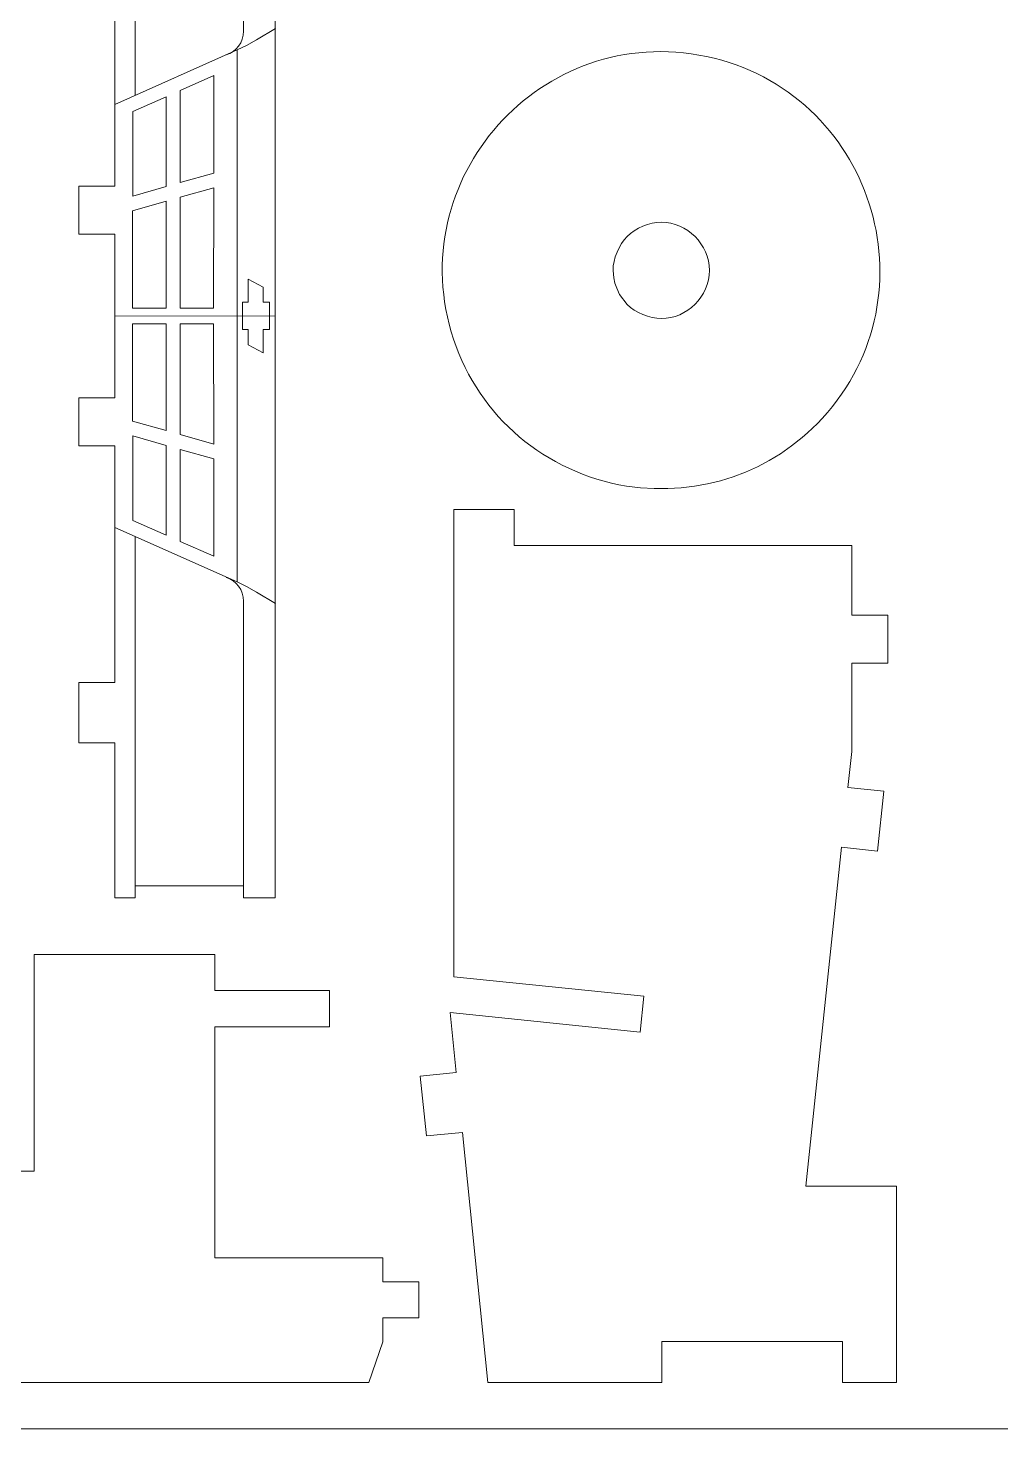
# Model space of a CAD drawing. Header units: centimetres. Extents: x -43.9 to 43.9, y -33.6 to 33.6.
# Drawn here: x 1.05 to 9.22, y -33.57 to -21.8 of the extents above; entities that cross this region are included whole.
import ezdxf

# ---------------------------------------------------------------- set-up
doc = ezdxf.new("R2010")
doc.units = ezdxf.units.CM
doc.header["$MEASUREMENT"] = 0
doc.layers.add('Camada 1', color=7, linetype='Continuous')

msp = doc.modelspace()

# ---------------------------------------------------------------- linework, layer by layer
at = {"layer": 'Camada 1', "color": 3, "lineweight": 9}
for points in [[(3.12676, -29.10667), (3.12676, -29.10667), (3.12676, -19.32818), (3.12676, -19.32818)], [(1.7801, -21.13741), (1.7801, -21.13741), (1.77926, -23.12602), (1.77926, -23.12602)], [(6.0594, -22.02178), (6.0594, -22.02178), (6.11952, -22.01262), (6.11952, -22.01262)], [(6.11952, -22.01262), (6.11952, -22.01262), (6.18026, -22.00547), (6.18026, -22.00547)], [(6.18026, -22.00547), (6.18026, -22.00547), (6.24161, -22.00036), (6.24161, -22.00036)], [(6.24161, -22.00036), (6.24161, -22.00036), (6.30352, -21.99734), (6.30352, -21.99734)], [(6.30352, -21.99734), (6.30352, -21.99734), (6.36598, -21.99642), (6.36598, -21.99642)], [(6.36598, -21.99642), (6.36598, -21.99642), (6.42892, -21.99766), (6.42892, -21.99766)], [(6.42892, -21.99766), (6.42892, -21.99766), (6.49233, -22.0011), (6.49233, -22.0011)], [(6.49233, -22.0011), (6.49233, -22.0011), (6.55617, -22.00675), (6.55617, -22.00675)], [(6.55617, -22.00675), (6.55617, -22.00675), (6.62042, -22.01468), (6.62042, -22.01468)], [(5.65891, -22.13896), (5.65891, -22.13896), (5.71371, -22.11679), (5.71371, -22.11679)], [(5.71371, -22.11679), (5.71371, -22.11679), (5.76938, -22.09637), (5.76938, -22.09637)], [(5.76938, -22.09637), (5.76938, -22.09637), (5.82586, -22.07773), (5.82586, -22.07773)], [(5.82586, -22.07773), (5.82586, -22.07773), (5.88313, -22.06092), (5.88313, -22.06092)], [(5.88313, -22.06092), (5.88313, -22.06092), (5.94117, -22.04596), (5.94117, -22.04596)], [(5.94117, -22.04596), (5.94117, -22.04596), (5.99994, -22.03291), (5.99994, -22.03291)], [(5.99994, -22.03291), (5.99994, -22.03291), (6.0594, -22.02178), (6.0594, -22.02178)], [(6.62042, -22.01468), (6.62042, -22.01468), (6.68504, -22.0249), (6.68504, -22.0249)], [(6.68504, -22.0249), (6.68504, -22.0249), (6.75, -22.03745), (6.75, -22.03745)], [(6.75, -22.03745), (6.75, -22.03745), (6.81424, -22.05216), (6.81424, -22.05216)], [(6.81424, -22.05216), (6.81424, -22.05216), (6.87725, -22.06889), (6.87725, -22.06889)], [(6.87725, -22.06889), (6.87725, -22.06889), (6.939, -22.08759), (6.939, -22.08759)], [(6.939, -22.08759), (6.939, -22.08759), (6.99948, -22.1082), (6.99948, -22.1082)], [(6.99948, -22.1082), (6.99948, -22.1082), (7.0587, -22.13069), (7.0587, -22.13069)], [(7.0587, -22.13069), (7.0587, -22.13069), (7.11662, -22.155), (7.11662, -22.155)], [(5.39888, -22.27475), (5.39888, -22.27475), (5.4489, -22.24438), (5.4489, -22.24438)], [(5.4489, -22.24438), (5.4489, -22.24438), (5.49995, -22.2156), (5.49995, -22.2156)], [(5.49995, -22.2156), (5.49995, -22.2156), (5.552, -22.18839), (5.552, -22.18839)], [(5.552, -22.18839), (5.552, -22.18839), (5.60499, -22.16284), (5.60499, -22.16284)], [(5.60499, -22.16284), (5.60499, -22.16284), (5.65891, -22.13896), (5.65891, -22.13896)], [(7.11662, -22.155), (7.11662, -22.155), (7.17321, -22.1811), (7.17321, -22.1811)], [(7.17321, -22.1811), (7.17321, -22.1811), (7.22848, -22.20892), (7.22848, -22.20892)], [(7.22848, -22.20892), (7.22848, -22.20892), (7.28241, -22.23843), (7.28241, -22.23843)], [(7.28241, -22.23843), (7.28241, -22.23843), (7.33498, -22.26959), (7.33498, -22.26959)], [(5.25521, -22.37485), (5.25521, -22.37485), (5.30199, -22.34002), (5.30199, -22.34002)], [(5.30199, -22.34002), (5.30199, -22.34002), (5.34988, -22.30664), (5.34988, -22.30664)], [(5.34988, -22.30664), (5.34988, -22.30664), (5.39888, -22.27475), (5.39888, -22.27475)], [(7.33498, -22.26959), (7.33498, -22.26959), (7.38617, -22.30232), (7.38617, -22.30232)], [(7.38617, -22.30232), (7.38617, -22.30232), (7.43598, -22.33661), (7.43598, -22.33661)], [(7.43598, -22.33661), (7.43598, -22.33661), (7.48436, -22.37239), (7.48436, -22.37239)], [(5.12187, -22.48771), (5.12187, -22.48771), (5.16511, -22.44874), (5.16511, -22.44874)], [(5.16511, -22.44874), (5.16511, -22.44874), (5.20957, -22.41111), (5.20957, -22.41111)], [(5.20957, -22.41111), (5.20957, -22.41111), (5.25521, -22.37485), (5.25521, -22.37485)], [(7.48436, -22.37239), (7.48436, -22.37239), (7.53134, -22.40962), (7.53134, -22.40962)], [(7.53134, -22.40962), (7.53134, -22.40962), (7.57687, -22.44826), (7.57687, -22.44826)], [(7.57687, -22.44826), (7.57687, -22.44826), (7.62096, -22.48825), (7.62096, -22.48825)], [(4.99975, -22.61235), (4.99975, -22.61235), (5.03915, -22.56956), (5.03915, -22.56956)], [(5.03915, -22.56956), (5.03915, -22.56956), (5.07987, -22.52801), (5.07987, -22.52801)], [(5.07987, -22.52801), (5.07987, -22.52801), (5.12187, -22.48771), (5.12187, -22.48771)], [(7.62096, -22.48825), (7.62096, -22.48825), (7.66358, -22.52955), (7.66358, -22.52955)], [(7.66358, -22.52955), (7.66358, -22.52955), (7.7047, -22.57211), (7.7047, -22.57211)], [(7.7047, -22.57211), (7.7047, -22.57211), (7.74433, -22.61589), (7.74433, -22.61589)], [(4.88971, -22.74775), (4.88971, -22.74775), (4.92499, -22.70148), (4.92499, -22.70148)], [(4.92499, -22.70148), (4.92499, -22.70148), (4.96168, -22.65634), (4.96168, -22.65634)], [(4.96168, -22.65634), (4.96168, -22.65634), (4.99975, -22.61235), (4.99975, -22.61235)], [(7.74433, -22.61589), (7.74433, -22.61589), (7.78244, -22.66082), (7.78244, -22.66082)], [(7.78244, -22.66082), (7.78244, -22.66082), (7.81903, -22.70689), (7.81903, -22.70689)], [(7.81903, -22.70689), (7.81903, -22.70689), (7.85406, -22.75402), (7.85406, -22.75402)], [(4.82351, -22.84352), (4.82351, -22.84352), (4.85588, -22.79511), (4.85588, -22.79511)], [(4.85588, -22.79511), (4.85588, -22.79511), (4.88971, -22.74775), (4.88971, -22.74775)], [(7.85406, -22.75402), (7.85406, -22.75402), (7.88752, -22.80218), (7.88752, -22.80218)], [(7.88752, -22.80218), (7.88752, -22.80218), (7.91941, -22.85132), (7.91941, -22.85132)], [(4.73557, -22.99468), (4.73557, -22.99468), (4.76332, -22.94334), (4.76332, -22.94334)], [(4.76332, -22.94334), (4.76332, -22.94334), (4.79264, -22.89294), (4.79264, -22.89294)], [(4.79264, -22.89294), (4.79264, -22.89294), (4.82351, -22.84352), (4.82351, -22.84352)], [(7.91941, -22.85132), (7.91941, -22.85132), (7.94971, -22.90138), (7.94971, -22.90138)], [(7.94971, -22.90138), (7.94971, -22.90138), (7.9784, -22.95234), (7.9784, -22.95234)], [(7.9784, -22.95234), (7.9784, -22.95234), (8.00546, -23.00412), (8.00546, -23.00412)], [(4.6849, -23.10002), (4.6849, -23.10002), (4.70941, -23.04692), (4.70941, -23.04692)], [(4.70941, -23.04692), (4.70941, -23.04692), (4.73557, -22.99468), (4.73557, -22.99468)], [(8.00546, -23.00412), (8.00546, -23.00412), (8.03088, -23.05671), (8.03088, -23.05671)], [(8.03088, -23.05671), (8.03088, -23.05671), (8.05465, -23.11002), (8.05465, -23.11002)], [(1.47583, -23.12566), (1.47583, -23.12566), (1.47533, -23.53025), (1.47533, -23.53025)], [(1.77926, -23.12602), (1.77926, -23.12602), (1.47583, -23.12566), (1.47583, -23.12566)], [(4.64089, -23.20867), (4.64089, -23.20867), (4.66204, -23.15396), (4.66204, -23.15396)], [(4.66204, -23.15396), (4.66204, -23.15396), (4.6849, -23.10002), (4.6849, -23.10002)], [(8.05465, -23.11002), (8.05465, -23.11002), (8.07673, -23.16405), (8.07673, -23.16405)], [(8.07673, -23.16405), (8.07673, -23.16405), (8.09714, -23.21871), (8.09714, -23.21871)], [(4.60382, -23.32037), (4.60382, -23.32037), (4.62147, -23.26416), (4.62147, -23.26416)], [(4.62147, -23.26416), (4.62147, -23.26416), (4.64089, -23.20867), (4.64089, -23.20867)], [(8.09714, -23.21871), (8.09714, -23.21871), (8.11584, -23.27398), (8.11584, -23.27398)], [(8.11584, -23.27398), (8.11584, -23.27398), (8.13282, -23.32979), (8.13282, -23.32979)], [(4.57394, -23.43477), (4.57394, -23.43477), (4.58796, -23.37725), (4.58796, -23.37725)], [(4.58796, -23.37725), (4.58796, -23.37725), (4.60382, -23.32037), (4.60382, -23.32037)], [(8.13282, -23.32979), (8.13282, -23.32979), (8.14806, -23.38613), (8.14806, -23.38613)], [(8.14806, -23.38613), (8.14806, -23.38613), (8.16154, -23.44291), (8.16154, -23.44291)], [(1.47533, -23.53025), (1.47533, -23.53025), (1.77879, -23.53062), (1.77879, -23.53062)], [(1.77879, -23.53062), (1.77879, -23.53062), (1.77879, -24.90423), (1.77879, -24.90423)], [(4.5515, -23.55163), (4.5515, -23.55163), (4.56177, -23.49292), (4.56177, -23.49292)], [(4.56177, -23.49292), (4.56177, -23.49292), (4.57394, -23.43477), (4.57394, -23.43477)], [(8.16154, -23.44291), (8.16154, -23.44291), (8.17328, -23.5001), (8.17328, -23.5001)], [(8.17328, -23.5001), (8.17328, -23.5001), (8.18321, -23.55768), (8.18321, -23.55768)], [(4.53677, -23.67062), (4.53677, -23.67062), (4.54316, -23.61087), (4.54316, -23.61087)], [(4.54316, -23.61087), (4.54316, -23.61087), (4.5515, -23.55163), (4.5515, -23.55163)], [(8.18321, -23.55768), (8.18321, -23.55768), (8.19136, -23.61556), (8.19136, -23.61556)], [(8.19136, -23.61556), (8.19136, -23.61556), (8.1977, -23.67371), (8.1977, -23.67371)], [(4.53001, -23.79145), (4.53001, -23.79145), (4.53238, -23.73082), (4.53238, -23.73082)], [(4.53238, -23.73082), (4.53238, -23.73082), (4.53677, -23.67062), (4.53677, -23.67062)], [(8.1977, -23.67371), (8.1977, -23.67371), (8.20219, -23.73208), (8.20219, -23.73208)], [(8.20219, -23.73208), (8.20219, -23.73208), (8.20486, -23.79064), (8.20486, -23.79064)], [(4.5297, -23.85246), (4.5297, -23.85246), (4.53001, -23.79145), (4.53001, -23.79145)], [(4.53147, -23.91383), (4.53147, -23.91383), (4.5297, -23.85246), (4.5297, -23.85246)], [(8.20566, -23.84932), (8.20566, -23.84932), (8.20457, -23.9081), (8.20457, -23.9081)], [(8.20486, -23.79064), (8.20486, -23.79064), (8.20566, -23.84932), (8.20566, -23.84932)], [(4.53538, -23.97552), (4.53538, -23.97552), (4.53147, -23.91383), (4.53147, -23.91383)], [(4.54142, -24.03749), (4.54142, -24.03749), (4.53538, -23.97552), (4.53538, -23.97552)], [(8.20161, -23.96689), (8.20161, -23.96689), (8.19673, -24.02568), (8.19673, -24.02568)], [(8.20457, -23.9081), (8.20457, -23.9081), (8.20161, -23.96689), (8.20161, -23.96689)], [(4.54966, -24.09969), (4.54966, -24.09969), (4.54142, -24.03749), (4.54142, -24.03749)], [(4.56012, -24.16209), (4.56012, -24.16209), (4.54966, -24.09969), (4.54966, -24.09969)], [(8.18992, -24.08442), (8.18992, -24.08442), (8.18119, -24.14304), (8.18119, -24.14304)], [(8.19673, -24.02568), (8.19673, -24.02568), (8.18992, -24.08442), (8.18992, -24.08442)], [(4.57282, -24.22466), (4.57282, -24.22466), (4.56012, -24.16209), (4.56012, -24.16209)], [(4.58782, -24.28736), (4.58782, -24.28736), (4.57282, -24.22466), (4.57282, -24.22466)], [(8.17049, -24.20151), (8.17049, -24.20151), (8.15783, -24.25978), (8.15783, -24.25978)], [(8.18119, -24.14304), (8.18119, -24.14304), (8.17049, -24.20151), (8.17049, -24.20151)], [(4.60512, -24.35017), (4.60512, -24.35017), (4.58782, -24.28736), (4.58782, -24.28736)], [(4.62478, -24.41301), (4.62478, -24.41301), (4.60512, -24.35017), (4.60512, -24.35017)], [(8.14318, -24.3178), (8.14318, -24.3178), (8.12653, -24.37554), (8.12653, -24.37554)], [(8.15783, -24.25978), (8.15783, -24.25978), (8.14318, -24.3178), (8.14318, -24.3178)], [(4.64618, -24.47407), (4.64618, -24.47407), (4.62478, -24.41301), (4.62478, -24.41301)], [(4.66949, -24.53393), (4.66949, -24.53393), (4.64618, -24.47407), (4.64618, -24.47407)], [(8.10786, -24.43292), (8.10786, -24.43292), (8.08716, -24.48992), (8.08716, -24.48992)], [(8.12653, -24.37554), (8.12653, -24.37554), (8.10786, -24.43292), (8.10786, -24.43292)], [(4.69468, -24.59256), (4.69468, -24.59256), (4.66949, -24.53393), (4.66949, -24.53393)], [(4.72172, -24.64995), (4.72172, -24.64995), (4.69468, -24.59256), (4.69468, -24.59256)], [(8.03959, -24.60256), (8.03959, -24.60256), (8.0127, -24.65811), (8.0127, -24.65811)], [(8.0644, -24.54648), (8.0644, -24.54648), (8.03959, -24.60256), (8.03959, -24.60256)], [(8.08716, -24.48992), (8.08716, -24.48992), (8.0644, -24.54648), (8.0644, -24.54648)], [(4.75055, -24.70607), (4.75055, -24.70607), (4.72172, -24.64995), (4.72172, -24.64995)], [(4.78115, -24.7609), (4.78115, -24.7609), (4.75055, -24.70607), (4.75055, -24.70607)], [(7.98371, -24.71308), (7.98371, -24.71308), (7.95261, -24.76743), (7.95261, -24.76743)], [(8.0127, -24.65811), (8.0127, -24.65811), (7.98371, -24.71308), (7.98371, -24.71308)], [(4.81348, -24.8144), (4.81348, -24.8144), (4.78115, -24.7609), (4.78115, -24.7609)], [(4.84751, -24.86656), (4.84751, -24.86656), (4.81348, -24.8144), (4.81348, -24.8144)], [(7.91939, -24.8211), (7.91939, -24.8211), (7.88402, -24.87406), (7.88402, -24.87406)], [(7.95261, -24.76743), (7.95261, -24.76743), (7.91939, -24.8211), (7.91939, -24.8211)], [(1.77879, -24.90423), (1.77879, -24.90423), (1.47533, -24.9046), (1.47533, -24.9046)], [(1.47533, -24.9046), (1.47533, -24.9046), (1.47583, -25.30919), (1.47583, -25.30919)], [(4.88319, -24.91735), (4.88319, -24.91735), (4.84751, -24.86656), (4.84751, -24.86656)], [(4.9205, -24.96673), (4.9205, -24.96673), (4.88319, -24.91735), (4.88319, -24.91735)], [(7.84649, -24.92625), (7.84649, -24.92625), (7.80679, -24.97762), (7.80679, -24.97762)], [(7.88402, -24.87406), (7.88402, -24.87406), (7.84649, -24.92625), (7.84649, -24.92625)], [(4.95938, -25.01469), (4.95938, -25.01469), (4.9205, -24.96673), (4.9205, -24.96673)], [(4.99983, -25.06121), (4.99983, -25.06121), (4.95938, -25.01469), (4.95938, -25.01469)], [(5.04178, -25.10626), (5.04178, -25.10626), (4.99983, -25.06121), (4.99983, -25.06121)], [(7.7649, -25.02814), (7.7649, -25.02814), (7.72081, -25.07774), (7.72081, -25.07774)], [(7.80679, -24.97762), (7.80679, -24.97762), (7.7649, -25.02814), (7.7649, -25.02814)], [(5.0852, -25.1498), (5.0852, -25.1498), (5.04178, -25.10626), (5.04178, -25.10626)], [(5.13007, -25.19182), (5.13007, -25.19182), (5.0852, -25.1498), (5.0852, -25.1498)], [(5.17633, -25.23229), (5.17633, -25.23229), (5.13007, -25.19182), (5.13007, -25.19182)], [(7.63904, -25.16138), (7.63904, -25.16138), (7.59672, -25.20085), (7.59672, -25.20085)], [(7.68041, -25.12034), (7.68041, -25.12034), (7.63904, -25.16138), (7.63904, -25.16138)], [(7.72081, -25.07774), (7.72081, -25.07774), (7.68041, -25.12034), (7.68041, -25.12034)], [(1.47583, -25.30919), (1.47583, -25.30919), (1.77926, -25.30883), (1.77926, -25.30883)], [(1.77926, -25.30883), (1.77926, -25.30883), (1.7801, -27.29744), (1.7801, -27.29744)], [(5.22397, -25.27119), (5.22397, -25.27119), (5.17633, -25.23229), (5.17633, -25.23229)], [(5.27294, -25.30849), (5.27294, -25.30849), (5.22397, -25.27119), (5.22397, -25.27119)], [(5.32319, -25.34415), (5.32319, -25.34415), (5.27294, -25.30849), (5.27294, -25.30849)], [(7.46436, -25.30984), (7.46436, -25.30984), (7.37187, -25.37462), (7.37187, -25.37462)], [(7.55349, -25.23875), (7.55349, -25.23875), (7.46436, -25.30984), (7.46436, -25.30984)], [(7.59672, -25.20085), (7.59672, -25.20085), (7.55349, -25.23875), (7.55349, -25.23875)], [(5.37469, -25.37817), (5.37469, -25.37817), (5.32319, -25.34415), (5.32319, -25.34415)], [(5.42742, -25.41052), (5.42742, -25.41052), (5.37469, -25.37817), (5.37469, -25.37817)], [(5.48134, -25.44116), (5.48134, -25.44116), (5.42742, -25.41052), (5.42742, -25.41052)], [(7.37187, -25.37462), (7.37187, -25.37462), (7.27624, -25.43305), (7.27624, -25.43305)], [(5.5364, -25.47008), (5.5364, -25.47008), (5.48134, -25.44116), (5.48134, -25.44116)], [(5.59257, -25.49725), (5.59257, -25.49725), (5.5364, -25.47008), (5.5364, -25.47008)], [(5.64981, -25.52263), (5.64981, -25.52263), (5.59257, -25.49725), (5.59257, -25.49725)], [(5.7081, -25.54621), (5.7081, -25.54621), (5.64981, -25.52263), (5.64981, -25.52263)], [(7.07639, -25.53073), (7.07639, -25.53073), (6.9726, -25.56994), (6.9726, -25.56994)], [(7.17768, -25.4851), (7.17768, -25.4851), (7.07639, -25.53073), (7.07639, -25.53073)], [(7.27624, -25.43305), (7.27624, -25.43305), (7.17768, -25.4851), (7.17768, -25.4851)], [(5.76738, -25.56797), (5.76738, -25.56797), (5.7081, -25.54621), (5.7081, -25.54621)], [(5.82762, -25.58788), (5.82762, -25.58788), (5.76738, -25.56797), (5.76738, -25.56797)], [(5.8888, -25.60589), (5.8888, -25.60589), (5.82762, -25.58788), (5.82762, -25.58788)], [(5.95086, -25.62202), (5.95086, -25.62202), (5.8888, -25.60589), (5.8888, -25.60589)], [(6.01378, -25.6362), (6.01378, -25.6362), (5.95086, -25.62202), (5.95086, -25.62202)], [(6.07752, -25.64844), (6.07752, -25.64844), (6.01378, -25.6362), (6.01378, -25.6362)], [(6.19371, -25.66176), (6.19371, -25.66176), (6.07752, -25.64844), (6.07752, -25.64844)], [(6.30911, -25.66842), (6.30911, -25.66842), (6.19371, -25.66176), (6.19371, -25.66176)], [(6.53661, -25.66184), (6.53661, -25.66184), (6.42348, -25.66844), (6.42348, -25.66844)], [(6.6483, -25.64866), (6.6483, -25.64866), (6.53661, -25.66184), (6.53661, -25.66184)], [(6.75834, -25.62893), (6.75834, -25.62893), (6.6483, -25.64866), (6.6483, -25.64866)], [(6.86651, -25.60268), (6.86651, -25.60268), (6.75834, -25.62893), (6.75834, -25.62893)], [(6.9726, -25.56994), (6.9726, -25.56994), (6.86651, -25.60268), (6.86651, -25.60268)], [(6.42348, -25.66844), (6.42348, -25.66844), (6.30911, -25.66842), (6.30911, -25.66842)], [(5.13311, -25.84283), (5.13311, -25.84283), (4.62737, -25.84283), (4.62737, -25.84283)], [(4.62737, -25.84283), (4.62737, -25.84283), (4.62737, -29.76949), (4.62737, -29.76949)], [(5.13311, -26.14631), (5.13311, -26.14631), (5.13311, -25.84283), (5.13311, -25.84283)], [(7.96894, -26.14631), (7.96894, -26.14631), (5.13311, -26.14631), (5.13311, -26.14631)], [(7.96894, -26.73091), (7.96894, -26.73091), (7.96894, -26.14631), (7.96894, -26.14631)], [(8.27239, -26.73091), (8.27239, -26.73091), (7.96894, -26.73091), (7.96894, -26.73091)], [(8.27239, -27.13551), (8.27239, -27.13551), (8.27239, -26.73091), (8.27239, -26.73091)], [(7.96894, -27.87721), (7.96894, -27.87721), (7.96894, -27.13551), (7.96894, -27.13551)], [(7.96894, -27.13551), (7.96894, -27.13551), (8.27239, -27.13551), (8.27239, -27.13551)], [(1.7801, -27.29744), (1.7801, -27.29744), (1.47665, -27.29744), (1.47665, -27.29744)], [(1.47665, -27.29744), (1.47665, -27.29744), (1.47665, -27.80319), (1.47665, -27.80319)], [(1.47665, -27.80319), (1.47665, -27.80319), (1.7801, -27.80319), (1.7801, -27.80319)], [(1.7801, -27.80319), (1.7801, -27.80319), (1.7801, -29.10667), (1.7801, -29.10667)], [(7.93674, -28.17895), (7.93674, -28.17895), (7.96894, -27.87721), (7.96894, -27.87721)], [(8.23846, -28.21116), (8.23846, -28.21116), (7.93674, -28.17895), (7.93674, -28.17895)], [(8.18478, -28.71404), (8.18478, -28.71404), (8.23846, -28.21116), (8.23846, -28.21116)], [(7.58408, -31.52857), (7.58408, -31.52857), (7.88306, -28.68184), (7.88306, -28.68184)], [(7.88306, -28.68184), (7.88306, -28.68184), (8.18478, -28.71404), (8.18478, -28.71404)], [(1.95006, -29.10667), (1.95006, -29.10667), (1.95006, -29.00552), (1.95006, -29.00552)], [(1.95006, -29.00552), (1.95006, -29.00552), (2.86037, -29.00552), (2.86037, -29.00552)], [(2.86037, -29.00552), (2.86037, -29.00552), (2.86037, -29.10667), (2.86037, -29.10667)], [(1.7801, -29.10667), (1.7801, -29.10667), (1.95006, -29.10667), (1.95006, -29.10667)], [(2.86037, -29.10667), (2.86037, -29.10667), (3.12676, -29.10667), (3.12676, -29.10667)], [(2.61815, -29.58283), (2.61815, -29.58283), (1.10093, -29.58283), (1.10093, -29.58283)], [(1.10093, -29.58283), (1.10093, -29.58283), (1.10093, -31.4035), (1.10093, -31.4035)], [(2.61815, -29.88625), (2.61815, -29.88625), (2.61815, -29.58283), (2.61815, -29.58283)], [(4.62737, -29.76949), (4.62737, -29.76949), (6.22351, -29.93443), (6.22351, -29.93443)], [(3.58299, -29.88625), (3.58299, -29.88625), (2.61815, -29.88625), (2.61815, -29.88625)], [(3.58299, -30.18971), (3.58299, -30.18971), (3.58299, -29.88625), (3.58299, -29.88625)], [(6.22351, -29.93443), (6.22351, -29.93443), (6.19232, -30.23627), (6.19232, -30.23627)], [(6.19232, -30.23627), (6.19232, -30.23627), (4.59617, -30.07133), (4.59617, -30.07133)], [(4.59617, -30.07133), (4.59617, -30.07133), (4.64724, -30.57449), (4.64724, -30.57449)], [(2.61815, -32.13213), (2.61815, -32.13213), (2.61815, -30.18971), (2.61815, -30.18971)], [(2.61815, -30.18971), (2.61815, -30.18971), (3.58299, -30.18971), (3.58299, -30.18971)], [(4.64724, -30.57449), (4.64724, -30.57449), (4.34534, -30.60512), (4.34534, -30.60512)], [(4.34534, -30.60512), (4.34534, -30.60512), (4.3964, -31.10829), (4.3964, -31.10829)], [(4.3964, -31.10829), (4.3964, -31.10829), (4.6983, -31.07764), (4.6983, -31.07764)], [(4.6983, -31.07764), (4.6983, -31.07764), (4.91162, -33.17993), (4.91162, -33.17993)], [(1.10093, -31.4035), (1.10093, -31.4035), (0.79748, -31.4035), (0.79748, -31.4035)], [(8.3467, -31.52857), (8.3467, -31.52857), (7.58408, -31.52857), (7.58408, -31.52857)], [(8.3467, -33.17993), (8.3467, -33.17993), (8.3467, -31.52857), (8.3467, -31.52857)], [(4.03014, -32.13213), (4.03014, -32.13213), (2.61815, -32.13213), (2.61815, -32.13213)], [(4.03014, -32.33346), (4.03014, -32.33346), (4.03014, -32.13213), (4.03014, -32.13213)], [(4.33359, -32.33346), (4.33359, -32.33346), (4.03014, -32.33346), (4.03014, -32.33346)], [(4.33359, -32.6369), (4.33359, -32.6369), (4.33359, -32.33346), (4.33359, -32.33346)], [(4.03014, -32.83824), (4.03014, -32.83824), (4.03014, -32.6369), (4.03014, -32.6369)], [(4.03014, -32.6369), (4.03014, -32.6369), (4.33359, -32.6369), (4.33359, -32.6369)], [(3.91385, -33.17993), (3.91385, -33.17993), (4.03014, -32.83824), (4.03014, -32.83824)], [(6.37497, -33.17993), (6.37497, -33.17993), (6.37497, -32.83602), (6.37497, -32.83602)], [(6.37497, -32.83602), (6.37497, -32.83602), (7.89221, -32.83602), (7.89221, -32.83602)], [(7.89221, -32.83602), (7.89221, -32.83602), (7.89221, -33.17993), (7.89221, -33.17993)], [(-5.64714, -33.17993), (-5.64714, -33.17993), (3.91385, -33.17993), (3.91385, -33.17993)], [(4.91162, -33.17993), (4.91162, -33.17993), (6.37497, -33.17993), (6.37497, -33.17993)], [(7.89221, -33.17993), (7.89221, -33.17993), (8.3467, -33.17993), (8.3467, -33.17993)]]:
    msp.add_open_spline(points, degree=3, dxfattribs=at)
at = {"layer": 'Camada 1', "color": 1, "lineweight": 9}
for points in [[(1.95002, -22.36475), (1.95002, -22.36475), (1.95006, -19.42933), (1.95006, -19.42933)], [(2.86037, -19.42933), (2.86037, -19.42933), (2.86037, -21.82485), (2.86037, -21.82485)], [(2.84947, -21.89151), (2.84947, -21.89151), (2.83651, -21.92171), (2.83651, -21.92171)], [(2.85756, -21.85907), (2.85756, -21.85907), (2.84947, -21.89151), (2.84947, -21.89151)], [(2.86037, -21.82485), (2.86037, -21.82485), (2.85756, -21.85907), (2.85756, -21.85907)], [(2.96784, -21.89681), (2.96784, -21.89681), (3.12759, -21.80227), (3.12759, -21.80227)], [(1.7801, -22.44089), (1.7801, -22.44089), (2.80748, -21.98207), (2.80748, -21.98207)], [(2.74508, -22.01124), (2.74508, -22.01124), (2.71456, -22.02356), (2.71456, -22.02356)], [(2.77299, -21.99443), (2.77299, -21.99443), (2.74508, -22.01124), (2.74508, -22.01124)], [(2.79782, -21.97362), (2.79782, -21.97362), (2.77299, -21.99443), (2.77299, -21.99443)], [(2.81915, -21.94923), (2.81915, -21.94923), (2.79782, -21.97362), (2.79782, -21.97362)], [(2.80748, -21.98207), (2.80748, -21.98207), (2.88443, -21.94374), (2.88443, -21.94374)], [(2.80748, -26.45278), (2.80748, -26.45278), (2.80748, -21.98207), (2.80748, -21.98207)], [(2.83651, -21.92171), (2.83651, -21.92171), (2.81915, -21.94923), (2.81915, -21.94923)], [(2.88443, -21.94374), (2.88443, -21.94374), (2.96784, -21.89681), (2.96784, -21.89681)], [(3.02452, -23.97527), (3.02452, -23.97527), (2.89858, -23.9092), (2.89858, -23.9092)], [(2.89858, -23.9092), (2.89858, -23.9092), (2.89858, -24.10165), (2.89858, -24.10165)], [(3.02452, -24.10165), (3.02452, -24.10165), (3.02452, -23.97527), (3.02452, -23.97527)], [(2.89858, -24.10165), (2.89858, -24.10165), (2.8502, -24.10165), (2.8502, -24.10165)], [(2.8502, -24.10165), (2.8502, -24.10165), (2.8502, -24.21709), (2.8502, -24.21709)], [(3.07923, -24.10165), (3.07923, -24.10165), (3.02452, -24.10165), (3.02452, -24.10165)], [(3.07923, -24.33177), (3.07923, -24.33177), (3.07923, -24.10165), (3.07923, -24.10165)], [(2.8502, -24.21709), (2.8502, -24.21709), (2.8502, -24.33177), (2.8502, -24.33177)], [(2.8502, -24.33177), (2.8502, -24.33177), (2.89858, -24.33177), (2.89858, -24.33177)], [(2.89858, -24.33177), (2.89858, -24.33177), (2.89858, -24.45996), (2.89858, -24.45996)], [(3.02452, -24.52603), (3.02452, -24.52603), (3.02452, -24.33177), (3.02452, -24.33177)], [(3.02452, -24.33177), (3.02452, -24.33177), (3.07923, -24.33177), (3.07923, -24.33177)], [(2.89858, -24.45996), (2.89858, -24.45996), (3.02452, -24.52603), (3.02452, -24.52603)], [(1.7801, -25.99396), (1.7801, -25.99396), (2.80748, -26.45278), (2.80748, -26.45278)], [(1.95002, -26.0701), (1.95002, -26.0701), (1.95006, -29.00552), (1.95006, -29.00552)], [(2.74508, -26.42693), (2.74508, -26.42693), (2.71456, -26.41461), (2.71456, -26.41461)], [(2.77299, -26.44374), (2.77299, -26.44374), (2.74508, -26.42693), (2.74508, -26.42693)], [(2.79782, -26.46455), (2.79782, -26.46455), (2.77299, -26.44374), (2.77299, -26.44374)], [(2.81915, -26.48894), (2.81915, -26.48894), (2.79782, -26.46455), (2.79782, -26.46455)], [(2.80748, -26.45278), (2.80748, -26.45278), (2.88443, -26.49111), (2.88443, -26.49111)], [(2.83651, -26.51647), (2.83651, -26.51647), (2.81915, -26.48894), (2.81915, -26.48894)], [(2.84947, -26.54666), (2.84947, -26.54666), (2.83651, -26.51647), (2.83651, -26.51647)], [(2.85756, -26.5791), (2.85756, -26.5791), (2.84947, -26.54666), (2.84947, -26.54666)], [(2.86037, -26.61332), (2.86037, -26.61332), (2.85756, -26.5791), (2.85756, -26.5791)], [(2.88443, -26.49111), (2.88443, -26.49111), (2.96784, -26.53804), (2.96784, -26.53804)], [(2.96784, -26.53804), (2.96784, -26.53804), (3.12759, -26.63258), (3.12759, -26.63258)], [(2.86037, -29.00884), (2.86037, -29.00884), (2.86037, -26.61332), (2.86037, -26.61332)]]:
    msp.add_open_spline(points, degree=3, dxfattribs=at)
at = {"layer": 'Camada 1', "lineweight": 9}
for points in [[(2.61153, -22.19777), (2.61153, -22.19777), (2.32914, -22.32247), (2.32914, -22.32247)], [(2.6105, -23.01708), (2.6105, -23.01708), (2.61153, -22.19777), (2.61153, -22.19777)], [(2.32914, -22.32247), (2.32914, -22.32247), (2.32914, -23.09654), (2.32914, -23.09654)], [(2.21014, -22.37502), (2.21014, -22.37502), (1.92973, -22.49884), (1.92973, -22.49884)], [(2.21014, -23.13015), (2.21014, -23.13015), (2.21014, -22.37502), (2.21014, -22.37502)], [(1.92973, -22.49884), (1.92973, -22.49884), (1.92887, -23.20958), (1.92887, -23.20958)], [(2.32914, -23.09654), (2.32914, -23.09654), (2.6105, -23.01708), (2.6105, -23.01708)], [(1.92887, -23.20958), (1.92887, -23.20958), (2.21014, -23.13015), (2.21014, -23.13015)], [(2.61036, -23.14078), (2.61036, -23.14078), (2.32914, -23.22019), (2.32914, -23.22019)], [(2.6091, -24.15257), (2.6091, -24.15257), (2.61036, -23.14078), (2.61036, -23.14078)], [(2.21014, -23.2538), (2.21014, -23.2538), (1.92873, -23.33327), (1.92873, -23.33327)], [(2.21014, -24.15211), (2.21014, -24.15211), (2.21014, -23.2538), (2.21014, -23.2538)], [(2.32914, -23.22019), (2.32914, -23.22019), (2.32914, -24.15224), (2.32914, -24.15224)], [(1.92873, -23.33327), (1.92873, -23.33327), (1.92774, -24.15177), (1.92774, -24.15177)], [(6.11054, -23.52381), (6.11054, -23.52381), (6.08255, -23.54857), (6.08255, -23.54857)], [(6.14253, -23.50115), (6.14253, -23.50115), (6.11054, -23.52381), (6.11054, -23.52381)], [(6.17762, -23.48097), (6.17762, -23.48097), (6.14253, -23.50115), (6.14253, -23.50115)], [(6.21494, -23.46363), (6.21494, -23.46363), (6.17762, -23.48097), (6.17762, -23.48097)], [(6.25359, -23.44951), (6.25359, -23.44951), (6.21494, -23.46363), (6.21494, -23.46363)], [(6.29268, -23.43896), (6.29268, -23.43896), (6.25359, -23.44951), (6.25359, -23.44951)], [(6.33132, -23.43236), (6.33132, -23.43236), (6.29268, -23.43896), (6.29268, -23.43896)], [(6.36864, -23.43007), (6.36864, -23.43007), (6.33132, -23.43236), (6.33132, -23.43236)], [(6.40933, -23.43222), (6.40933, -23.43222), (6.36864, -23.43007), (6.36864, -23.43007)], [(6.449, -23.43846), (6.449, -23.43846), (6.40933, -23.43222), (6.40933, -23.43222)], [(6.48743, -23.44861), (6.48743, -23.44861), (6.449, -23.43846), (6.449, -23.43846)], [(6.5244, -23.46245), (6.5244, -23.46245), (6.48743, -23.44861), (6.48743, -23.44861)], [(6.55967, -23.47973), (6.55967, -23.47973), (6.5244, -23.46245), (6.5244, -23.46245)], [(6.59305, -23.50026), (6.59305, -23.50026), (6.55967, -23.47973), (6.55967, -23.47973)], [(6.6243, -23.52379), (6.6243, -23.52379), (6.59305, -23.50026), (6.59305, -23.50026)], [(6.65319, -23.55012), (6.65319, -23.55012), (6.6243, -23.52379), (6.6243, -23.52379)], [(6.01494, -23.64365), (6.01494, -23.64365), (5.9976, -23.68097), (5.9976, -23.68097)], [(6.03512, -23.60856), (6.03512, -23.60856), (6.01494, -23.64365), (6.01494, -23.64365)], [(6.05778, -23.57657), (6.05778, -23.57657), (6.03512, -23.60856), (6.03512, -23.60856)], [(6.08255, -23.54857), (6.08255, -23.54857), (6.05778, -23.57657), (6.05778, -23.57657)], [(6.67952, -23.57901), (6.67952, -23.57901), (6.65319, -23.55012), (6.65319, -23.55012)], [(6.70306, -23.61026), (6.70306, -23.61026), (6.67952, -23.57901), (6.67952, -23.57901)], [(6.72358, -23.64363), (6.72358, -23.64363), (6.70306, -23.61026), (6.70306, -23.61026)], [(6.74086, -23.67891), (6.74086, -23.67891), (6.72358, -23.64363), (6.72358, -23.64363)], [(5.97293, -23.7587), (5.97293, -23.7587), (5.96633, -23.79736), (5.96633, -23.79736)], [(5.98347, -23.71961), (5.98347, -23.71961), (5.97293, -23.7587), (5.97293, -23.7587)], [(5.9976, -23.68097), (5.9976, -23.68097), (5.98347, -23.71961), (5.98347, -23.71961)], [(6.7547, -23.71588), (6.7547, -23.71588), (6.74086, -23.67891), (6.74086, -23.67891)], [(6.76485, -23.7543), (6.76485, -23.7543), (6.7547, -23.71588), (6.7547, -23.71588)], [(6.7711, -23.79398), (6.7711, -23.79398), (6.76485, -23.7543), (6.76485, -23.7543)], [(5.96633, -23.79736), (5.96633, -23.79736), (5.96405, -23.83466), (5.96405, -23.83466)], [(5.96405, -23.83466), (5.96405, -23.83466), (5.9704, -23.89635), (5.9704, -23.89635)], [(5.9704, -23.89635), (5.9704, -23.89635), (5.98062, -23.94167), (5.98062, -23.94167)], [(6.76485, -23.91503), (6.76485, -23.91503), (6.7711, -23.87536), (6.7711, -23.87536)], [(6.77324, -23.83466), (6.77324, -23.83466), (6.7711, -23.79398), (6.7711, -23.79398)], [(6.7711, -23.87536), (6.7711, -23.87536), (6.77324, -23.83466), (6.77324, -23.83466)], [(5.98062, -23.94167), (5.98062, -23.94167), (5.9961, -23.98407), (5.9961, -23.98407)], [(5.9961, -23.98407), (5.9961, -23.98407), (6.01826, -24.03696), (6.01826, -24.03696)], [(6.72358, -24.02572), (6.72358, -24.02572), (6.74086, -23.99043), (6.74086, -23.99043)], [(6.74086, -23.99043), (6.74086, -23.99043), (6.7547, -23.95346), (6.7547, -23.95346)], [(6.7547, -23.95346), (6.7547, -23.95346), (6.76485, -23.91503), (6.76485, -23.91503)], [(6.01826, -24.03696), (6.01826, -24.03696), (6.08255, -24.12076), (6.08255, -24.12076)], [(6.08255, -24.12076), (6.08255, -24.12076), (6.11054, -24.14554), (6.11054, -24.14554)], [(6.6243, -24.14555), (6.6243, -24.14555), (6.65319, -24.11923), (6.65319, -24.11923)], [(6.65319, -24.11923), (6.65319, -24.11923), (6.67952, -24.09033), (6.67952, -24.09033)], [(6.67952, -24.09033), (6.67952, -24.09033), (6.70306, -24.05908), (6.70306, -24.05908)], [(6.70306, -24.05908), (6.70306, -24.05908), (6.72358, -24.02572), (6.72358, -24.02572)], [(1.77793, -24.21909), (1.77793, -24.21909), (3.12462, -24.21743), (3.12462, -24.21743)], [(1.92774, -24.15177), (1.92774, -24.15177), (2.21014, -24.15211), (2.21014, -24.15211)], [(2.32914, -24.15224), (2.32914, -24.15224), (2.6091, -24.15257), (2.6091, -24.15257)], [(6.11054, -24.14554), (6.11054, -24.14554), (6.14254, -24.16819), (6.14254, -24.16819)], [(6.14254, -24.16819), (6.14254, -24.16819), (6.17763, -24.18838), (6.17763, -24.18838)], [(6.17763, -24.18838), (6.17763, -24.18838), (6.21495, -24.20572), (6.21495, -24.20572)], [(6.21495, -24.20572), (6.21495, -24.20572), (6.2536, -24.21984), (6.2536, -24.21984)], [(6.2536, -24.21984), (6.2536, -24.21984), (6.2927, -24.23038), (6.2927, -24.23038)], [(6.2927, -24.23038), (6.2927, -24.23038), (6.33134, -24.23699), (6.33134, -24.23699)], [(6.33134, -24.23699), (6.33134, -24.23699), (6.36864, -24.23926), (6.36864, -24.23926)], [(6.36864, -24.23926), (6.36864, -24.23926), (6.40933, -24.23713), (6.40933, -24.23713)], [(6.40933, -24.23713), (6.40933, -24.23713), (6.449, -24.23088), (6.449, -24.23088)], [(6.449, -24.23088), (6.449, -24.23088), (6.48743, -24.22072), (6.48743, -24.22072)], [(6.48743, -24.22072), (6.48743, -24.22072), (6.5244, -24.20689), (6.5244, -24.20689)], [(6.5244, -24.20689), (6.5244, -24.20689), (6.55967, -24.18961), (6.55967, -24.18961)], [(6.55967, -24.18961), (6.55967, -24.18961), (6.59305, -24.16909), (6.59305, -24.16909)], [(6.59305, -24.16909), (6.59305, -24.16909), (6.6243, -24.14555), (6.6243, -24.14555)], [(1.92774, -24.28303), (1.92774, -24.28303), (2.21014, -24.2827), (2.21014, -24.2827)], [(1.92873, -25.10154), (1.92873, -25.10154), (1.92774, -24.28303), (1.92774, -24.28303)], [(2.21014, -24.2827), (2.21014, -24.2827), (2.21014, -25.181), (2.21014, -25.181)], [(2.32914, -24.28257), (2.32914, -24.28257), (2.6091, -24.28223), (2.6091, -24.28223)], [(2.32914, -25.21461), (2.32914, -25.21461), (2.32914, -24.28257), (2.32914, -24.28257)], [(2.6091, -24.28223), (2.6091, -24.28223), (2.61036, -25.29402), (2.61036, -25.29402)], [(2.21014, -25.181), (2.21014, -25.181), (1.92873, -25.10154), (1.92873, -25.10154)], [(1.92973, -25.93596), (1.92973, -25.93596), (1.92887, -25.22522), (1.92887, -25.22522)], [(1.92887, -25.22522), (1.92887, -25.22522), (2.21014, -25.30466), (2.21014, -25.30466)], [(2.21014, -25.30466), (2.21014, -25.30466), (2.21014, -26.05978), (2.21014, -26.05978)], [(2.61036, -25.29402), (2.61036, -25.29402), (2.32914, -25.21461), (2.32914, -25.21461)], [(2.32914, -26.11233), (2.32914, -26.11233), (2.32914, -25.33826), (2.32914, -25.33826)], [(2.32914, -25.33826), (2.32914, -25.33826), (2.6105, -25.41772), (2.6105, -25.41772)], [(2.6105, -25.41772), (2.6105, -25.41772), (2.61153, -26.23703), (2.61153, -26.23703)], [(2.21014, -26.05978), (2.21014, -26.05978), (1.92973, -25.93596), (1.92973, -25.93596)], [(2.61153, -26.23703), (2.61153, -26.23703), (2.32914, -26.11233), (2.32914, -26.11233)]]:
    msp.add_open_spline(points, degree=3, dxfattribs=at)
at = {"layer": 'Camada 1', "color": 4, "lineweight": 9}
msp.add_open_spline([(-25.07839, -33.57024), (-25.07839, -33.57024), (43.9416, -33.57024), (43.9416, -33.57024)], degree=3, dxfattribs=at)

doc.saveas('drawing.dxf')
